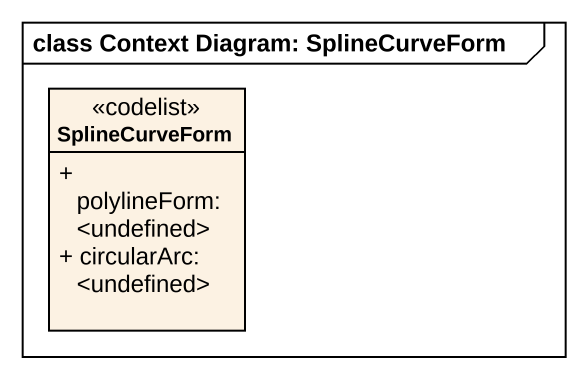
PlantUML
@startuml
mainframe class Context Diagram: SplineCurveForm
hide circle
hide empty members
skinparam classAttributeIconSize 0
class SplineCurveForm <<codelist>> {
  + polylineForm: <undefined>
  + circularArc: <undefined>
}
@enduml
